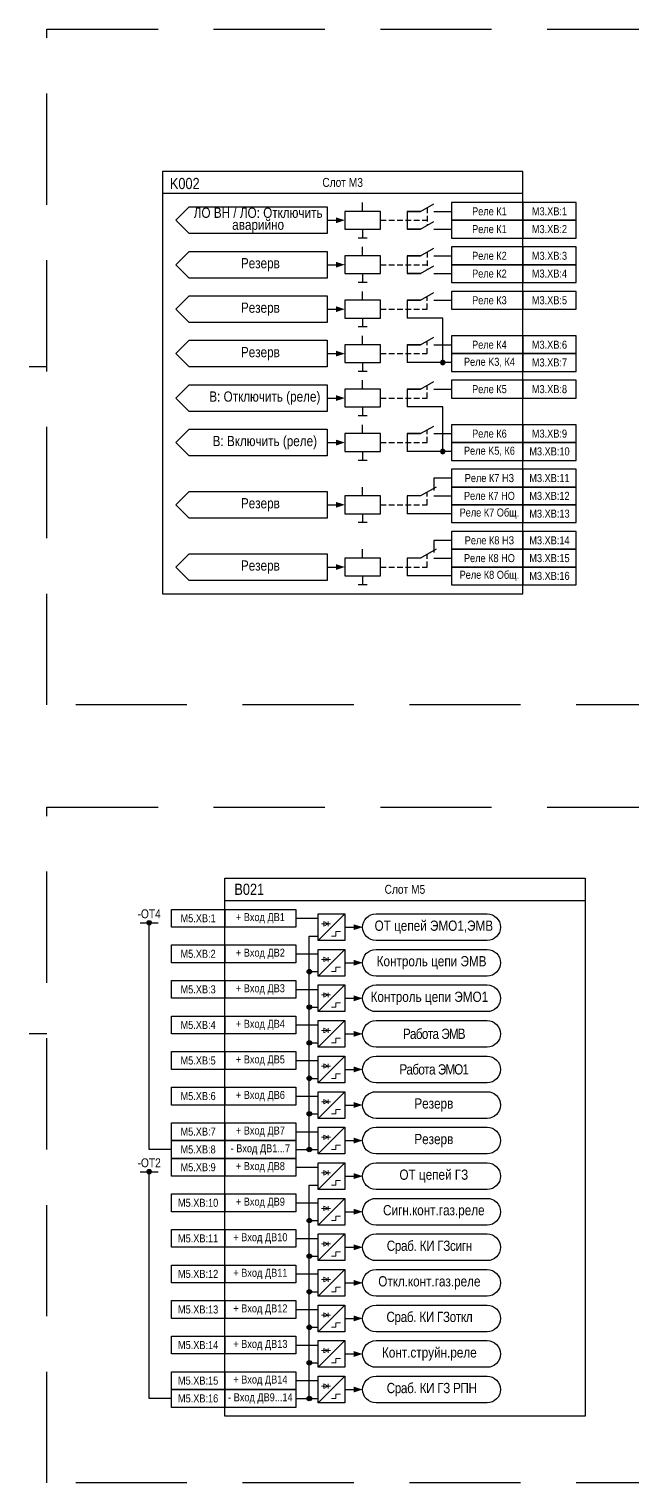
# Model space of a CAD drawing. Header units: millimetres. Extents: x 1657 to 8204, y -558 to 594.
# Drawn here: x 6756 to 6891.8, y -104 to 223 of the extents above; entities that cross this region are included whole.
import ezdxf
from ezdxf.enums import TextEntityAlignment as Align

# ---------------------------------------------------------------- set-up
doc = ezdxf.new("R2010")
doc.units = ezdxf.units.MM
doc.linetypes.add('штриховая2', pattern=[0.375, 0.25, -0.125])
doc.layers.add('_ОРЗ_0.3', color=7, linetype='Continuous', lineweight=30)
doc.layers.add('TEXT', color=7, linetype='Continuous', lineweight=25)
doc.layers.add('Основная', color=7, linetype='Continuous')
doc.styles.add('1.8_Gost_RD', font='ARIALN.TTF', dxfattribs={"height": 1.8})
doc.styles.add('2.5_Gost_RD', font='ARIALN.TTF', dxfattribs={"height": 2.5})
doc.styles.add('2.5_ISOCPEUR', font='isocpeur.ttf', dxfattribs={"width": 0.9, "height": 2.5})

# ---------------------------------------------------------------- blocks, each defined once
blk = doc.blocks.new('*U100')
at = {"layer": 'Основная', "color": 0}
blk.add_line((0, 0), (6, 3.43), dxfattribs=at)
blk = doc.blocks.new('*U191')
at = {"layer": 'Основная', "color": 0}
for p, q in [((-3, 0), (-9, 0)), ((9, 0), (3, 0))]:
    blk.add_line(p, q, dxfattribs=at)
at = {"layer": 'Основная', "ltscale": 0.25, "xscale": -1}
blk.add_blockref('*U100', (3, 0), dxfattribs=at)
at = {"layer": 'Основная', "style": '2.5_ISOCPEUR'}
for tag, p in [('В1', (-14, 6)), ('ОУ', (-2, 10)), ('В2', (-6, 4))]:
    blk.add_attdef(tag, text='', height=2.5, dxfattribs=at).set_placement(p, align=Align.MIDDLE_CENTER)
blk = doc.blocks.new('*U190')
at = {"layer": 'Основная', "color": 0}
for p, q in [((-3, 0), (-9, 0)), ((9, 0), (3, 0))]:
    blk.add_line(p, q, dxfattribs=at)
at = {"layer": 'Основная', "ltscale": 0.25, "xscale": -1}
blk.add_blockref('*U100', (3, 0), dxfattribs=at)
at = {"layer": 'Основная', "style": '2.5_ISOCPEUR'}
for tag, p in [('В1', (-14, 6)), ('ОУ', (-2, 10)), ('В2', (-6, 4))]:
    blk.add_attdef(tag, text='', height=2.5, dxfattribs=at).set_placement(p, align=Align.MIDDLE_CENTER)
blk = doc.blocks.new('Точка')
at = {"ltscale": 100}
h = blk.add_hatch(color=256, dxfattribs=at)
h.dxf.hatch_style = 1
edge = h.paths.add_edge_path()
edge.add_arc((0, 0), 0.5, 0, 360)
blk.add_circle((0, 0), 0.5, dxfattribs=at)
blk = doc.blocks.new('*U189')
at = {"layer": 'Основная', "color": 0}
for p, q in [((-3, 0), (-9, 0)), ((9, 0), (3, 0))]:
    blk.add_line(p, q, dxfattribs=at)
at = {"layer": 'Основная', "ltscale": 0.25, "xscale": -1}
blk.add_blockref('*U100', (3, 0), dxfattribs=at)
at = {"layer": 'Основная', "style": '2.5_ISOCPEUR'}
for tag, p in [('В1', (-14, 6)), ('ОУ', (-2, 10)), ('В2', (-6, 4))]:
    blk.add_attdef(tag, text='', height=2.5, dxfattribs=at).set_placement(p, align=Align.MIDDLE_CENTER)
blk = doc.blocks.new('*U188')
at = {"layer": 'Основная', "color": 0}
for p, q in [((-3, 0), (-9, 0)), ((9, 0), (3, 0))]:
    blk.add_line(p, q, dxfattribs=at)
at = {"layer": 'Основная', "ltscale": 0.25, "xscale": -1}
blk.add_blockref('*U100', (3, 0), dxfattribs=at)
at = {"layer": 'Основная', "style": '2.5_ISOCPEUR'}
for tag, p in [('В1', (-14, 6)), ('ОУ', (-2, 10)), ('В2', (-6, 4))]:
    blk.add_attdef(tag, text='', height=2.5, dxfattribs=at).set_placement(p, align=Align.MIDDLE_CENTER)
blk = doc.blocks.new('*U186')
at = {"layer": 'Основная', "color": 0}
for p, q in [((-3, 0), (-9, 0)), ((9, 0), (3, 0))]:
    blk.add_line(p, q, dxfattribs=at)
at = {"layer": 'Основная', "ltscale": 0.25, "xscale": -1}
blk.add_blockref('*U100', (3, 0), dxfattribs=at)
at = {"layer": 'Основная', "style": '2.5_ISOCPEUR'}
for tag, p in [('В1', (-14, 6)), ('ОУ', (-2, 10)), ('В2', (-6, 4))]:
    blk.add_attdef(tag, text='', height=2.5, dxfattribs=at).set_placement(p, align=Align.MIDDLE_CENTER)
blk = doc.blocks.new('*U187')
at = {"layer": 'Основная', "color": 0}
for p, q in [((-3, 0), (-9, 0)), ((9, 0), (3, 0))]:
    blk.add_line(p, q, dxfattribs=at)
at = {"layer": 'Основная', "ltscale": 0.25, "xscale": -1}
blk.add_blockref('*U100', (3, 0), dxfattribs=at)
at = {"layer": 'Основная', "style": '2.5_ISOCPEUR'}
for tag, p in [('В1', (-14, 6)), ('ОУ', (-2, 10)), ('В2', (-6, 4))]:
    blk.add_attdef(tag, text='', height=2.5, dxfattribs=at).set_placement(p, align=Align.MIDDLE_CENTER)
blk = doc.blocks.new('*U185')
at = {"layer": 'Основная', "color": 0}
for p, q in [((-3, 0), (-9, 0)), ((9, 0), (3, 0))]:
    blk.add_line(p, q, dxfattribs=at)
at = {"layer": 'Основная', "ltscale": 0.25, "xscale": -1}
blk.add_blockref('*U100', (3, 0), dxfattribs=at)
at = {"layer": 'Основная', "style": '2.5_ISOCPEUR'}
for tag, p in [('В1', (-14, 6)), ('ОУ', (-2, 10)), ('В2', (-6, 4))]:
    blk.add_attdef(tag, text='', height=2.5, dxfattribs=at).set_placement(p, align=Align.MIDDLE_CENTER)
blk = doc.blocks.new('*U183')
at = {"layer": 'Основная', "color": 0}
for p, q in [((-3, 0), (-9, 0)), ((9, 0), (3, 0))]:
    blk.add_line(p, q, dxfattribs=at)
at = {"layer": 'Основная', "ltscale": 0.25, "xscale": -1}
blk.add_blockref('*U100', (3, 0), dxfattribs=at)
at = {"layer": 'Основная', "style": '2.5_ISOCPEUR'}
for tag, p in [('В1', (-14, 6)), ('ОУ', (-2, 10)), ('В2', (-6, 4))]:
    blk.add_attdef(tag, text='', height=2.5, dxfattribs=at).set_placement(p, align=Align.MIDDLE_CENTER)
blk = doc.blocks.new('*U184')
at = {"ltscale": 0.25}
blk.add_line((0, 0), (3, 0), dxfattribs=at)
blk.add_lwpolyline([(2, 0, 1.3, 0, 0), (4, 0, 0, 0, 0)], format="xyseb", dxfattribs=at)
blk = doc.blocks.new('*U176')
at = {"ltscale": 0.25}
blk.add_line((0, 0), (3, 0), dxfattribs=at)
blk.add_lwpolyline([(2, 0, 1.3, 0, 0), (4, 0, 0, 0, 0)], format="xyseb", dxfattribs=at)
blk = doc.blocks.new('*U177')
at = {"ltscale": 0.25}
blk.add_line((0, 0), (3, 0), dxfattribs=at)
blk.add_lwpolyline([(2, 0, 1.3, 0, 0), (4, 0, 0, 0, 0)], format="xyseb", dxfattribs=at)
blk = doc.blocks.new('*U178')
at = {"ltscale": 0.25}
blk.add_line((0, 0), (3, 0), dxfattribs=at)
blk.add_lwpolyline([(2, 0, 1.3, 0, 0), (4, 0, 0, 0, 0)], format="xyseb", dxfattribs=at)
blk = doc.blocks.new('*U179')
at = {"ltscale": 0.25}
blk.add_line((0, 0), (3, 0), dxfattribs=at)
blk.add_lwpolyline([(2, 0, 1.3, 0, 0), (4, 0, 0, 0, 0)], format="xyseb", dxfattribs=at)
blk = doc.blocks.new('*U180')
at = {"ltscale": 0.25}
blk.add_line((0, 0), (3, 0), dxfattribs=at)
blk.add_lwpolyline([(2, 0, 1.3, 0, 0), (4, 0, 0, 0, 0)], format="xyseb", dxfattribs=at)
blk = doc.blocks.new('*U181')
at = {"ltscale": 0.25}
blk.add_line((0, 0), (3, 0), dxfattribs=at)
blk.add_lwpolyline([(2, 0, 1.3, 0, 0), (4, 0, 0, 0, 0)], format="xyseb", dxfattribs=at)
blk = doc.blocks.new('*U182')
at = {"ltscale": 0.25}
blk.add_line((0, 0), (3, 0), dxfattribs=at)
blk.add_lwpolyline([(2, 0, 1.3, 0, 0), (4, 0, 0, 0, 0)], format="xyseb", dxfattribs=at)
blk = doc.blocks.new('*U114')
at = {"ltscale": 0.25}
blk.add_line((0, 0), (3, 0), dxfattribs=at)
blk.add_lwpolyline([(2, 0, 1.3, 0, 0), (4, 0, 0, 0, 0)], format="xyseb", dxfattribs=at)
blk = doc.blocks.new('*U115')
at = {"ltscale": 0.25}
blk.add_line((0, 0), (3, 0), dxfattribs=at)
blk.add_lwpolyline([(2, 0, 1.3, 0, 0), (4, 0, 0, 0, 0)], format="xyseb", dxfattribs=at)
blk = doc.blocks.new('*U116')
at = {"ltscale": 0.25}
blk.add_line((0, 0), (3, 0), dxfattribs=at)
blk.add_lwpolyline([(2, 0, 1.3, 0, 0), (4, 0, 0, 0, 0)], format="xyseb", dxfattribs=at)
blk = doc.blocks.new('*U117')
at = {"ltscale": 0.25}
blk.add_line((0, 0), (3, 0), dxfattribs=at)
blk.add_lwpolyline([(2, 0, 1.3, 0, 0), (4, 0, 0, 0, 0)], format="xyseb", dxfattribs=at)
blk = doc.blocks.new('*U118')
at = {"ltscale": 0.25}
blk.add_line((0, 0), (3, 0), dxfattribs=at)
blk.add_lwpolyline([(2, 0, 1.3, 0, 0), (4, 0, 0, 0, 0)], format="xyseb", dxfattribs=at)
blk = doc.blocks.new('*U119')
at = {"ltscale": 0.25}
blk.add_line((0, 0), (3, 0), dxfattribs=at)
blk.add_lwpolyline([(2, 0, 1.3, 0, 0), (4, 0, 0, 0, 0)], format="xyseb", dxfattribs=at)
blk = doc.blocks.new('*U120')
at = {"ltscale": 0.25}
blk.add_line((0, 0), (3, 0), dxfattribs=at)
blk.add_lwpolyline([(2, 0, 1.3, 0, 0), (4, 0, 0, 0, 0)], format="xyseb", dxfattribs=at)
blk = doc.blocks.new('*U121')
at = {"ltscale": 0.25}
blk.add_line((0, 0), (3, 0), dxfattribs=at)
blk.add_lwpolyline([(2, 0, 1.3, 0, 0), (4, 0, 0, 0, 0)], format="xyseb", dxfattribs=at)
blk = doc.blocks.new('*U122')
at = {"ltscale": 0.25}
blk.add_line((0, 0), (3, 0), dxfattribs=at)
blk.add_lwpolyline([(2, 0, 1.3, 0, 0), (4, 0, 0, 0, 0)], format="xyseb", dxfattribs=at)
blk = doc.blocks.new('*U123')
at = {"ltscale": 0.25}
blk.add_line((0, 0), (3, 0), dxfattribs=at)
blk.add_lwpolyline([(2, 0, 1.3, 0, 0), (4, 0, 0, 0, 0)], format="xyseb", dxfattribs=at)
blk = doc.blocks.new('*U124')
at = {"ltscale": 0.25}
blk.add_line((0, 0), (3, 0), dxfattribs=at)
blk.add_lwpolyline([(2, 0, 1.3, 0, 0), (4, 0, 0, 0, 0)], format="xyseb", dxfattribs=at)
blk = doc.blocks.new('*U125')
at = {"ltscale": 0.25}
blk.add_line((0, 0), (3, 0), dxfattribs=at)
blk.add_lwpolyline([(2, 0, 1.3, 0, 0), (4, 0, 0, 0, 0)], format="xyseb", dxfattribs=at)
blk = doc.blocks.new('*U112')
at = {"ltscale": 0.25}
blk.add_line((0, 0), (3, 0), dxfattribs=at)
blk.add_lwpolyline([(2, 0, 1.3, 0, 0), (4, 0, 0, 0, 0)], format="xyseb", dxfattribs=at)
blk = doc.blocks.new('*U113')
at = {"ltscale": 0.25}
blk.add_line((0, 0), (3, 0), dxfattribs=at)
blk.add_lwpolyline([(2, 0, 1.3, 0, 0), (4, 0, 0, 0, 0)], format="xyseb", dxfattribs=at)

msp = doc.modelspace()

# ---------------------------------------------------------------- linework, layer by layer
at = {"ltscale": 100}
for p, q in [((6831, 182), (6831, 184)), ((6844, 182), (6841, 182)), ((6850, 182), (6851, 182)), ((6831, 178), (6831, 176)), ((6844, 178), (6841, 178)), ((6850, 178), (6851, 178)), ((6832, 176), (6830, 176)), ((6831, 172), (6831, 174)), ((6844, 172), (6841, 172)), ((6850, 172), (6851, 172)), ((6831, 168), (6831, 166)), ((6844, 168), (6841, 168)), ((6850, 168), (6851, 168)), ((6832, 166), (6830, 166)), ((6831, 162), (6831, 164)), ((6844, 162), (6841, 162)), ((6850, 162), (6851, 162)), ((6831, 158), (6831, 156)), ((6849, 158), (6841, 158)), ((6832, 156), (6830, 156)), ((6831, 152), (6831, 154)), ((6844, 152), (6841, 152)), ((6850, 152), (6851, 152)), ((6831, 148), (6831, 146)), ((6851, 148), (6841, 148)), ((6832, 146), (6830, 146)), ((6831, 142), (6831, 144)), ((6844, 142), (6841, 142)), ((6850, 142), (6851, 142)), ((6831, 138), (6831, 136)), ((6849, 138), (6841, 138)), ((6832, 136), (6830, 136)), ((6831, 132), (6831, 134)), ((6844, 132), (6841, 132)), ((6850, 132), (6851, 132)), ((6831, 128), (6831, 126)), ((6851, 128), (6841, 128)), ((6832, 126), (6830, 126)), ((6831, 118), (6831, 120)), ((6844, 118), (6841, 118)), ((6847, 118), (6851, 118)), ((6832, 112), (6830, 112)), ((6831, 114), (6831, 112)), ((6851, 114), (6841, 114)), ((6831, 104), (6831, 106)), ((6844, 104), (6841, 104)), ((6847, 104), (6851, 104)), ((6831, 100), (6831, 98)), ((6851, 100), (6841, 100)), ((6832, 98), (6830, 98)), ((6781, 22), (6785, 22)), ((6783, -29), (6783, 22)), ((6788, -29), (6783, -29)), ((6781, -34), (6785, -34)), ((6783, -85), (6783, -34)), ((6788, -85), (6783, -85))]:
    msp.add_line(p, q, dxfattribs=at)
at = {"color": 2, "ltscale": 100}
msp.add_line((6760, 147), (6756, 147), dxfattribs=at)
at = {"lineweight": 13, "ltscale": 0.25}
for p, q in [((6823.25, 22.25), (6823.25, 21.25)), ((6823.25, 14.25), (6823.25, 13.25)), ((6823.25, 6.25), (6823.25, 5.25)), ((6823.25, -1.75), (6823.25, -2.75)), ((6823.25, -9.75), (6823.25, -10.75)), ((6823.25, -17.75), (6823.25, -18.75)), ((6823.25, -25.75), (6823.25, -26.75)), ((6823.25, -33.75), (6823.25, -34.75)), ((6823.25, -41.75), (6823.25, -42.75)), ((6823.25, -49.75), (6823.25, -50.75)), ((6823.25, -57.75), (6823.25, -58.75)), ((6823.25, -65.75), (6823.25, -66.75)), ((6823.25, -73.75), (6823.25, -74.75)), ((6823.25, -81.75), (6823.25, -82.75))]:
    msp.add_line(p, q, dxfattribs=at)
at = {"color": 6, "ltscale": 100}
msp.add_line((6760, -3), (6756, -3), dxfattribs=at)
at = {"color": 6, "linetype": 'штриховая2', "ltscale": 100}
for points in [[(6760, 223), (7129, 223), (7129, 71), (6760, 71)], [(6760, 48), (7129, 48), (7129, -104), (6760, -104)]]:
    msp.add_lwpolyline(points, close=True, dxfattribs=at)
at = {"ltscale": 100}
for points in [[(6867, 186), (6786, 186)], [(6841, 182), (6841, 178)], [(6841, 172), (6841, 168)], [(6841, 162), (6841, 158)], [(6849, 148), (6849, 158)], [(6841, 152), (6841, 148)], [(6841, 142), (6841, 138)], [(6849, 128), (6849, 138)], [(6841, 132), (6841, 128)], [(6851, 122), (6847, 122), (6847, 119.25)], [(6841, 118), (6841, 114)], [(6847.5, 120), (6844, 118)], [(6851, 108), (6847, 108), (6847, 105.25)], [(6847.5, 106), (6844, 104)], [(6841, 104), (6841, 100)], [(6800, 27), (6881, 27)], [(6819, -29), (6819, 19)], [(6819, -85), (6819, -37)]]:
    msp.add_lwpolyline(points, dxfattribs=at)
for points in [[(6867, 184), (6851, 184), (6851, 180), (6867, 180)], [(6879, 184), (6867, 184), (6867, 180), (6879, 180)], [(6835, 182), (6827, 182), (6827, 178), (6835, 178)], [(6867, 180), (6851, 180), (6851, 176), (6867, 176)], [(6879, 180), (6867, 180), (6867, 176), (6879, 176)], [(6867, 174), (6851, 174), (6851, 170), (6867, 170)], [(6879, 174), (6867, 174), (6867, 170), (6879, 170)], [(6835, 172), (6827, 172), (6827, 168), (6835, 168)], [(6867, 170), (6851, 170), (6851, 166), (6867, 166)], [(6879, 170), (6867, 170), (6867, 166), (6879, 166)], [(6867, 164), (6851, 164), (6851, 160), (6867, 160)], [(6879, 164), (6867, 164), (6867, 160), (6879, 160)], [(6835, 162), (6827, 162), (6827, 158), (6835, 158)], [(6867, 154), (6851, 154), (6851, 150), (6867, 150)], [(6879, 154), (6867, 154), (6867, 150), (6879, 150)], [(6835, 152), (6827, 152), (6827, 148), (6835, 148)], [(6867, 150), (6851, 150), (6851, 146), (6867, 146)], [(6879, 150), (6867, 150), (6867, 146), (6879, 146)], [(6867, 144), (6851, 144), (6851, 140), (6867, 140)], [(6879, 144), (6867, 144), (6867, 140), (6879, 140)], [(6835, 142), (6827, 142), (6827, 138), (6835, 138)], [(6835, 132), (6827, 132), (6827, 128), (6835, 128)], [(6867, 134), (6851, 134), (6851, 130), (6867, 130)], [(6879, 134), (6867, 134), (6867, 130), (6879, 130)], [(6867, 130), (6851, 130), (6851, 126), (6867, 126)], [(6879, 130), (6867, 130), (6867, 126), (6879, 126)], [(6867, 124), (6851, 124), (6851, 120), (6867, 120)], [(6879, 124), (6867, 124), (6867, 120), (6879, 120)], [(6792, 119), (6823, 119), (6823, 113), (6792, 113), (6789, 116)], [(6835, 118), (6827, 118), (6827, 114), (6835, 114)], [(6867, 120), (6851, 120), (6851, 116), (6867, 116)], [(6879, 120), (6867, 120), (6867, 116), (6879, 116)], [(6867, 116), (6851, 116), (6851, 112), (6867, 112)], [(6879, 116), (6867, 116), (6867, 112), (6879, 112)], [(6867, 110), (6851, 110), (6851, 106), (6867, 106)], [(6879, 110), (6867, 110), (6867, 106), (6879, 106)], [(6867, 106), (6851, 106), (6851, 102), (6867, 102)], [(6879, 106), (6867, 106), (6867, 102), (6879, 102)], [(6835, 104), (6827, 104), (6827, 100), (6835, 100)], [(6867, 102), (6851, 102), (6851, 98), (6867, 98)], [(6879, 102), (6867, 102), (6867, 98), (6879, 98)], [(6788, 25), (6800, 25), (6800, 21), (6788, 21)], [(6800, 25), (6816, 25), (6816, 21), (6800, 21)], [(6788, 17), (6800, 17), (6800, 13), (6788, 13)], [(6800, 17), (6816, 17), (6816, 13), (6800, 13)], [(6788, 9), (6800, 9), (6800, 5), (6788, 5)], [(6800, 9), (6816, 9), (6816, 5), (6800, 5)], [(6788, 1), (6800, 1), (6800, -3), (6788, -3)], [(6800, 1), (6816, 1), (6816, -3), (6800, -3)], [(6788, -7), (6800, -7), (6800, -11), (6788, -11)], [(6800, -7), (6816, -7), (6816, -11), (6800, -11)], [(6788, -15), (6800, -15), (6800, -19), (6788, -19)], [(6800, -15), (6816, -15), (6816, -19), (6800, -19)], [(6788, -23), (6800, -23), (6800, -27), (6788, -27)], [(6800, -23), (6816, -23), (6816, -27), (6800, -27)], [(6788, -27), (6800, -27), (6800, -31), (6788, -31)], [(6800, -27), (6816, -27), (6816, -31), (6800, -31)], [(6788, -31), (6800, -31), (6800, -35), (6788, -35)], [(6800, -31), (6816, -31), (6816, -35), (6800, -35)], [(6788, -39), (6800, -39), (6800, -43), (6788, -43)], [(6800, -39), (6816, -39), (6816, -43), (6800, -43)], [(6788, -47), (6800, -47), (6800, -51), (6788, -51)], [(6800, -47), (6816, -47), (6816, -51), (6800, -51)], [(6788, -55), (6800, -55), (6800, -59), (6788, -59)], [(6800, -55), (6816, -55), (6816, -59), (6800, -59)], [(6788, -63), (6800, -63), (6800, -67), (6788, -67)], [(6800, -63), (6816, -63), (6816, -67), (6800, -67)], [(6788, -71), (6800, -71), (6800, -75), (6788, -75)], [(6800, -71), (6816, -71), (6816, -75), (6800, -75)], [(6788, -79), (6800, -79), (6800, -83), (6788, -83)], [(6800, -79), (6816, -79), (6816, -83), (6800, -83)], [(6788, -83), (6800, -83), (6800, -87), (6788, -87)], [(6800, -83), (6816, -83), (6816, -87), (6800, -87)]]:
    msp.add_lwpolyline(points, close=True, dxfattribs=at)
at = {"linetype": 'штриховая2', "ltscale": 5}
for points in [[(6835, 180), (6845.5, 180)], [(6845.5, 182.86), (6845.5, 178.86)], [(6845.5, 172.86), (6845.5, 168.86)], [(6835, 170), (6845.5, 170)], [(6835, 160), (6845.5, 160), (6845.5, 162.86)], [(6835, 150), (6845.5, 150), (6845.5, 152.86)], [(6835, 140), (6845.5, 140), (6845.5, 142.86)], [(6835, 130), (6845.5, 130), (6845.5, 132.86)], [(6835, 116), (6845.5, 116), (6845.5, 118.86)], [(6835, 102), (6845.5, 102), (6845.5, 104.86)]]:
    msp.add_lwpolyline(points, dxfattribs=at)
for points in [[(6821, 24), (6827, 24), (6827, 18), (6821, 18)], [(6821, 16), (6827, 16), (6827, 10), (6821, 10)], [(6821, 8), (6827, 8), (6827, 2), (6821, 2)], [(6821, 0), (6827, 0), (6827, -6), (6821, -6)], [(6821, -8), (6827, -8), (6827, -14), (6821, -14)], [(6821, -16), (6827, -16), (6827, -22), (6821, -22)], [(6821, -24), (6827, -24), (6827, -30), (6821, -30)], [(6821, -32), (6827, -32), (6827, -38), (6821, -38)], [(6821, -40), (6827, -40), (6827, -46), (6821, -46)], [(6821, -48), (6827, -48), (6827, -54), (6821, -54)], [(6821, -56), (6827, -56), (6827, -62), (6821, -62)], [(6821, -64), (6827, -64), (6827, -70), (6821, -70)], [(6821, -72), (6827, -72), (6827, -78), (6821, -78)], [(6821, -80), (6827, -80), (6827, -86), (6821, -86)]]:
    msp.add_lwpolyline(points, close=True)
at = {"lineweight": 13, "flags": 128}
for points in [[(6822.5, 22.5, 0, 0, 0), (6822.5, 23, 0.25, 0, 0), (6822.5, 23.5, 0, 0, 0)], [(6823, 22.5, 0, 0, 0), (6823, 23, 0.25, 0, 0), (6823, 23.5, 0, 0, 0)], [(6822.5, 14.5, 0, 0, 0), (6822.5, 15, 0.25, 0, 0), (6822.5, 15.5, 0, 0, 0)], [(6823, 14.5, 0, 0, 0), (6823, 15, 0.25, 0, 0), (6823, 15.5, 0, 0, 0)], [(6822.5, 6.5, 0, 0, 0), (6822.5, 7, 0.25, 0, 0), (6822.5, 7.5, 0, 0, 0)], [(6823, 6.5, 0, 0, 0), (6823, 7, 0.25, 0, 0), (6823, 7.5, 0, 0, 0)], [(6822.5, -1.5, 0, 0, 0), (6822.5, -1, 0.25, 0, 0), (6822.5, -0.5, 0, 0, 0)], [(6823, -1.5, 0, 0, 0), (6823, -1, 0.25, 0, 0), (6823, -0.5, 0, 0, 0)], [(6822.5, -9.5, 0, 0, 0), (6822.5, -9, 0.25, 0, 0), (6822.5, -8.5, 0, 0, 0)], [(6823, -9.5, 0, 0, 0), (6823, -9, 0.25, 0, 0), (6823, -8.5, 0, 0, 0)], [(6822.5, -17.5, 0, 0, 0), (6822.5, -17, 0.25, 0, 0), (6822.5, -16.5, 0, 0, 0)], [(6823, -17.5, 0, 0, 0), (6823, -17, 0.25, 0, 0), (6823, -16.5, 0, 0, 0)], [(6822.5, -25.5, 0, 0, 0), (6822.5, -25, 0.25, 0, 0), (6822.5, -24.5, 0, 0, 0)], [(6823, -25.5, 0, 0, 0), (6823, -25, 0.25, 0, 0), (6823, -24.5, 0, 0, 0)], [(6822.5, -33.5, 0, 0, 0), (6822.5, -33, 0.25, 0, 0), (6822.5, -32.5, 0, 0, 0)], [(6823, -33.5, 0, 0, 0), (6823, -33, 0.25, 0, 0), (6823, -32.5, 0, 0, 0)], [(6822.5, -41.5, 0, 0, 0), (6822.5, -41, 0.25, 0, 0), (6822.5, -40.5, 0, 0, 0)], [(6823, -41.5, 0, 0, 0), (6823, -41, 0.25, 0, 0), (6823, -40.5, 0, 0, 0)], [(6822.5, -49.5, 0, 0, 0), (6822.5, -49, 0.25, 0, 0), (6822.5, -48.5, 0, 0, 0)], [(6823, -49.5, 0, 0, 0), (6823, -49, 0.25, 0, 0), (6823, -48.5, 0, 0, 0)], [(6822.5, -57.5, 0, 0, 0), (6822.5, -57, 0.25, 0, 0), (6822.5, -56.5, 0, 0, 0)], [(6823, -57.5, 0, 0, 0), (6823, -57, 0.25, 0, 0), (6823, -56.5, 0, 0, 0)], [(6822.5, -65.5, 0, 0, 0), (6822.5, -65, 0.25, 0, 0), (6822.5, -64.5, 0, 0, 0)], [(6823, -65.5, 0, 0, 0), (6823, -65, 0.25, 0, 0), (6823, -64.5, 0, 0, 0)], [(6822.5, -73.5, 0, 0, 0), (6822.5, -73, 0.25, 0, 0), (6822.5, -72.5, 0, 0, 0)], [(6823, -73.5, 0, 0, 0), (6823, -73, 0.25, 0, 0), (6823, -72.5, 0, 0, 0)], [(6822.5, -81.5, 0, 0, 0), (6822.5, -81, 0.25, 0, 0), (6822.5, -80.5, 0, 0, 0)], [(6823, -81.5, 0, 0, 0), (6823, -81, 0.25, 0, 0), (6823, -80.5, 0, 0, 0)]]:
    msp.add_lwpolyline(points, format="xyseb", dxfattribs=at)
at = {"ltscale": 100}
for points in [[(6834, 18, -1), (6834, 24), (6859, 24, -1), (6859, 18)], [(6834, 10, -1), (6834, 16), (6859, 16, -1), (6859, 10)], [(6834, 2, -1), (6834, 8), (6859, 8, -1), (6859, 2)], [(6834, -6, -1), (6834, 0), (6859, 0, -1), (6859, -6)], [(6834, -14, -1), (6834, -8), (6859, -8, -1), (6859, -14)], [(6834, -22, -1), (6834, -16), (6859, -16, -1), (6859, -22)], [(6834, -30, -1), (6834, -24), (6859, -24, -1), (6859, -30)], [(6834, -38, -1), (6834, -32), (6859, -32, -1), (6859, -38)], [(6834, -46, -1), (6834, -40), (6859, -40, -1), (6859, -46)], [(6834, -54, -1), (6834, -48), (6859, -48, -1), (6859, -54)], [(6834, -62, -1), (6834, -56), (6859, -56, -1), (6859, -62)], [(6834, -70, -1), (6834, -64), (6859, -64, -1), (6859, -70)], [(6834, -78, -1), (6834, -72), (6859, -72, -1), (6859, -78)], [(6834, -86, -1), (6834, -80), (6859, -80, -1), (6859, -86)]]:
    msp.add_lwpolyline(points, format="xyb", close=True, dxfattribs=at)
at = {"lineweight": 13, "ltscale": 0.25}
for points in [[(6823.25, 21.75), (6822.25, 22.25), (6822.25, 21.25), (6823.25, 21.75)], [(6823.25, 13.75), (6822.25, 14.25), (6822.25, 13.25), (6823.25, 13.75)], [(6823.25, 5.75), (6822.25, 6.25), (6822.25, 5.25), (6823.25, 5.75)], [(6823.25, -2.25), (6822.25, -1.75), (6822.25, -2.75), (6823.25, -2.25)], [(6823.25, -10.25), (6822.25, -9.75), (6822.25, -10.75), (6823.25, -10.25)], [(6823.25, -18.25), (6822.25, -17.75), (6822.25, -18.75), (6823.25, -18.25)], [(6823.25, -26.25), (6822.25, -25.75), (6822.25, -26.75), (6823.25, -26.25)], [(6823.25, -34.25), (6822.25, -33.75), (6822.25, -34.75), (6823.25, -34.25)], [(6823.25, -42.25), (6822.25, -41.75), (6822.25, -42.75), (6823.25, -42.25)], [(6823.25, -50.25), (6822.25, -49.75), (6822.25, -50.75), (6823.25, -50.25)], [(6823.25, -58.25), (6822.25, -57.75), (6822.25, -58.75), (6823.25, -58.25)], [(6823.25, -66.25), (6822.25, -65.75), (6822.25, -66.75), (6823.25, -66.25)], [(6823.25, -74.25), (6822.25, -73.75), (6822.25, -74.75), (6823.25, -74.25)], [(6823.25, -82.25), (6822.25, -81.75), (6822.25, -82.75), (6823.25, -82.25)]]:
    msp.add_lwpolyline(points, dxfattribs=at)
at = {"layer": '_ОРЗ_0.3', "ltscale": 100}
for points in [[(6867, 191), (6786, 191), (6786, 96), (6867, 96)], [(6800, 32), (6881, 32), (6881, -89), (6800, -89)]]:
    msp.add_lwpolyline(points, close=True, dxfattribs=at)
at = {"layer": 'Основная', "color": 0}
for p, q in [((6816, 23), (6821, 23)), ((6819, 19), (6821, 19)), ((6816, 15), (6821, 15)), ((6819, 11), (6821, 11)), ((6816, 7), (6821, 7)), ((6819, 3), (6821, 3)), ((6816, -1), (6821, -1)), ((6819, -5), (6821, -5)), ((6816, -9), (6821, -9)), ((6819, -13), (6821, -13)), ((6816, -17), (6821, -17)), ((6819, -21), (6821, -21)), ((6816, -25), (6821, -25)), ((6816, -29), (6821, -29)), ((6816, -33), (6821, -33)), ((6816, -33), (6821, -33)), ((6819, -37), (6821, -37)), ((6819, -37), (6821, -37)), ((6816, -41), (6821, -41)), ((6819, -45), (6821, -45)), ((6816, -49), (6821, -49)), ((6819, -53), (6821, -53)), ((6816, -57), (6821, -57)), ((6819, -61), (6821, -61)), ((6816, -65), (6821, -65)), ((6819, -69), (6821, -69)), ((6816, -73), (6821, -73)), ((6819, -77), (6821, -77)), ((6816, -81), (6821, -81)), ((6816, -85), (6821, -85))]:
    msp.add_line(p, q, dxfattribs=at)
at = {"layer": 'Основная', "ltscale": 0.25}
for p, q in [((6827, 24), (6821, 18)), ((6827, 16), (6821, 10)), ((6827, 8), (6821, 2)), ((6827, 0), (6821, -6)), ((6827, -8), (6821, -14)), ((6827, -16), (6821, -22)), ((6827, -24), (6821, -30)), ((6827, -32), (6821, -38)), ((6827, -40), (6821, -46)), ((6827, -48), (6821, -54)), ((6827, -56), (6821, -62)), ((6827, -64), (6821, -70)), ((6827, -72), (6821, -78)), ((6827, -80), (6821, -86))]:
    msp.add_line(p, q, dxfattribs=at)
at = {"layer": 'Основная', "color": 0, "lineweight": 13}
for p, q in [((6821.75, 21.75), (6823.75, 21.75)), ((6821.75, 13.75), (6823.75, 13.75)), ((6821.75, 5.75), (6823.75, 5.75)), ((6821.75, -2.25), (6823.75, -2.25)), ((6821.75, -10.25), (6823.75, -10.25)), ((6821.75, -18.25), (6823.75, -18.25)), ((6821.75, -26.25), (6823.75, -26.25)), ((6821.75, -34.25), (6823.75, -34.25)), ((6821.75, -42.25), (6823.75, -42.25)), ((6821.75, -50.25), (6823.75, -50.25)), ((6821.75, -58.25), (6823.75, -58.25)), ((6821.75, -66.25), (6823.75, -66.25)), ((6821.75, -74.25), (6823.75, -74.25)), ((6821.75, -82.25), (6823.75, -82.25))]:
    msp.add_line(p, q, dxfattribs=at)
for p, q in [((6825, 20), (6826, 20)), ((6825, 19), (6825, 20)), ((6824, 19), (6825, 19)), ((6824, 11), (6825, 11)), ((6825, 12), (6826, 12)), ((6825, 11), (6825, 12)), ((6825, 4), (6826, 4)), ((6825, 3), (6825, 4)), ((6824, 3), (6825, 3)), ((6824, -5), (6825, -5)), ((6825, -4), (6826, -4)), ((6825, -5), (6825, -4)), ((6824, -13), (6825, -13)), ((6825, -12), (6826, -12)), ((6825, -13), (6825, -12)), ((6824, -21), (6825, -21)), ((6825, -20), (6826, -20)), ((6825, -21), (6825, -20)), ((6824, -29), (6825, -29)), ((6825, -28), (6826, -28)), ((6825, -29), (6825, -28)), ((6824, -37), (6825, -37)), ((6825, -36), (6826, -36)), ((6825, -37), (6825, -36)), ((6824, -45), (6825, -45)), ((6825, -44), (6826, -44)), ((6825, -45), (6825, -44)), ((6825, -52), (6826, -52)), ((6825, -53), (6825, -52)), ((6824, -53), (6825, -53)), ((6824, -61), (6825, -61)), ((6825, -60), (6826, -60)), ((6825, -61), (6825, -60)), ((6825, -68), (6826, -68)), ((6825, -69), (6825, -68)), ((6824, -69), (6825, -69)), ((6824, -77), (6825, -77)), ((6825, -76), (6826, -76)), ((6825, -77), (6825, -76)), ((6824, -85), (6825, -85)), ((6825, -84), (6826, -84)), ((6825, -85), (6825, -84))]:
    msp.add_line(p, q, dxfattribs=at).dxf.unprotected_set("ltscale", 0)
at = {"layer": 'Основная', "ltscale": 100}
for points in [[(6823, 183), (6823, 177), (6792, 177), (6789, 180), (6792, 183)], [(6823, 173), (6823, 167), (6792, 167), (6789, 170), (6792, 173)], [(6823, 163), (6823, 157), (6792, 157), (6789, 160), (6792, 163)], [(6823, 153), (6823, 147), (6792, 147), (6789, 150), (6792, 153)], [(6823, 143), (6823, 137), (6792, 137), (6789, 140), (6792, 143)], [(6823, 133), (6823, 127), (6792, 127), (6789, 130), (6792, 133)], [(6823, 105), (6823, 99), (6792, 99), (6789, 102), (6792, 105)]]:
    msp.add_lwpolyline(points, close=True, dxfattribs=at)

# ---------------------------------------------------------------- block references
at = {"ltscale": 0.35}
for name, p in [('*U184', (6823, 180)), ('*U176', (6823, 170)), ('*U177', (6823, 160)), ('*U178', (6823, 150)), ('*U179', (6823, 140)), ('*U180', (6823, 130)), ('*U181', (6823, 116)), ('*U182', (6823, 102)), ('*U114', (6827, 21)), ('*U115', (6827, 13)), ('*U116', (6827, 5)), ('*U117', (6827, -3)), ('*U118', (6827, -11)), ('*U119', (6827, -19)), ('*U120', (6827, -27)), ('*U121', (6827, -35)), ('*U122', (6827, -43)), ('*U123', (6827, -51)), ('*U124', (6827, -59)), ('*U125', (6827, -67)), ('*U112', (6827, -75)), ('*U113', (6827, -83))]:
    msp.add_blockref(name, p, dxfattribs=at)
at = {"ltscale": 100, "xscale": -1}
for p in [(6849, 148), (6849, 128)]:
    msp.add_blockref('Точка', p, dxfattribs=at)
at = {"ltscale": 100}
for p in [(6783, 22), (6819, 11), (6819, 3), (6819, -5), (6819, -13), (6819, -21), (6819, -29), (6783, -34), (6819, -45), (6819, -53), (6819, -61), (6819, -69), (6819, -77), (6819, -85)]:
    msp.add_blockref('Точка', p, dxfattribs=at)
at = {"layer": 'Основная', "ltscale": 0.25, "xscale": -0.5, "yscale": 0.5, "zscale": 0.5}
for name, p in [('*U185', (6845.5, 182)), ('*U183', (6845.5, 178)), ('*U186', (6845.5, 172)), ('*U187', (6845.5, 168)), ('*U188', (6845.5, 162)), ('*U189', (6845.5, 152)), ('*U190', (6845.5, 142)), ('*U191', (6845.5, 132))]:
    msp.add_blockref(name, p, dxfattribs=at)

# ---------------------------------------------------------------- texts
at = {"ltscale": 100, "attachment_point": 5}
for s, insert, char_height, width, style in [('K002', (6791, 188.25), 2.5, 10, '2.5_Gost_RD'), ('Слот М3', (6826.5, 188.5), 2, 81, '1.8_Gost_RD'), ('\\pxi0.55556,qc;Реле К1', (6859, 182), 1.8, 16, '1.8_Gost_RD'), ('М3.XB:1', (6873, 182), 1.8, 12, '1.8_Gost_RD'), ('\\pxi0.55556,qc;Реле К1', (6859, 178), 1.8, 16, '1.8_Gost_RD'), ('М3.XB:2', (6873, 178), 1.8, 12, '1.8_Gost_RD'), ('\\pxsm0.7;Резерв', (6808, 170), 2.3, 28, '2.5_Gost_RD'), ('\\pxi0.55556,qc;Реле К2', (6859, 172), 1.8, 16, '1.8_Gost_RD'), ('М3.XB:3', (6873, 172), 1.8, 12, '1.8_Gost_RD'), ('\\pxi0.55556,qc;Реле К2', (6859, 168), 1.8, 16, '1.8_Gost_RD'), ('М3.XB:4', (6873, 168), 1.8, 12, '1.8_Gost_RD'), ('\\pxsm0.7;Резерв', (6808, 160), 2.3, 28, '2.5_Gost_RD'), ('\\pxi0.55556,qc;Реле К3', (6859, 162), 1.8, 16, '1.8_Gost_RD'), ('М3.XB:5', (6873, 162), 1.8, 12, '1.8_Gost_RD'), ('\\pxsm0.7;Резерв', (6808, 150), 2.3, 28, '2.5_Gost_RD'), ('\\pxi0.55556,qc;Реле К4', (6859, 152), 1.8, 16, '1.8_Gost_RD'), ('М3.XB:6', (6873, 152), 1.8, 12, '1.8_Gost_RD'), ('\\pxi0.55556,qc;Реле K3, К4', (6859, 148), 1.8, 16, '1.8_Gost_RD'), ('М3.XB:7', (6873, 148), 1.8, 12, '1.8_Gost_RD'), ('\\pxsm0.7;В: Отключить (реле)', (6809, 140), 2.3, 28, '2.5_Gost_RD'), ('\\pxi0.55556,qc;Реле К5', (6859, 142), 1.8, 16, '1.8_Gost_RD'), ('М3.XB:8', (6873, 142), 1.8, 12, '1.8_Gost_RD'), ('\\pxsm0.7;В: Включить (реле)', (6809, 130), 2.3, 28, '2.5_Gost_RD'), ('\\pxi0.55556,qc;Реле К6', (6859, 132), 1.8, 16, '1.8_Gost_RD'), ('М3.XB:9', (6873, 132), 1.8, 12, '1.8_Gost_RD'), ('\\pxi0.55556,qc;Реле K5, К6', (6859, 128), 1.8, 16, '1.8_Gost_RD'), ('М3.XB:10', (6873, 128), 1.8, 12, '1.8_Gost_RD'), ('\\pxi0.55556,qc;Реле К7 НЗ', (6859, 122), 1.8, 16, '1.8_Gost_RD'), ('М3.XB:11', (6873, 122), 1.8, 12, '1.8_Gost_RD'), ('\\pxi0.55556,qc;Реле К7 НО', (6859, 118), 1.8, 16, '1.8_Gost_RD'), ('М3.XB:12', (6873, 118), 1.8, 12, '1.8_Gost_RD'), ('\\pxsm0.7;Резерв', (6808, 116), 2.3, 28, '2.5_Gost_RD'), ('\\pxi0.55556,qc;Реле К7 Общ.', (6859, 114), 1.8, 16, '1.8_Gost_RD'), ('М3.XB:13', (6873, 114), 1.8, 12, '1.8_Gost_RD'), ('\\pxi0.55556,qc;Реле К8 НЗ', (6859, 108), 1.8, 16, '1.8_Gost_RD'), ('М3.XB:14', (6873, 108), 1.8, 12, '1.8_Gost_RD'), ('\\pxi0.55556,qc;Реле К8 НО', (6859, 104), 1.8, 16, '1.8_Gost_RD'), ('М3.XB:15', (6873, 104), 1.8, 12, '1.8_Gost_RD'), ('\\pxsm0.7;Резерв', (6808, 102), 2.3, 28, '2.5_Gost_RD'), ('\\pxi0.55556,qc;Реле К8 Общ.', (6859, 100), 1.8, 16, '1.8_Gost_RD'), ('М3.XB:16', (6873, 100), 1.8, 12, '1.8_Gost_RD'), ('B021', (6805.5, 29.5), 2.5, 11, '2.5_Gost_RD'), ('Слот М5', (6840.5, 29.5), 2, 81, '1.8_Gost_RD'), ('-ОТ4', (6783, 24), 2, 81, '1.8_Gost_RD'), ('М5.XB:1', (6794, 23), 1.8, 12, '1.8_Gost_RD'), ('+ Вход ДВ1', (6808, 23), 1.8, 16, '1.8_Gost_RD'), ('М5.XB:2', (6794, 15), 1.8, 12, '1.8_Gost_RD'), ('+ Вход ДВ2', (6808, 15), 1.8, 16, '1.8_Gost_RD'), ('М5.XB:3', (6794, 7), 1.8, 12, '1.8_Gost_RD'), ('+ Вход ДВ3', (6808, 7), 1.8, 16, '1.8_Gost_RD'), ('+ Вход ДВ4', (6808, -1), 1.8, 16, '1.8_Gost_RD'), ('М5.XB:4', (6794, -1), 1.8, 12, '1.8_Gost_RD'), ('М5.XB:5', (6794, -9), 1.8, 12, '1.8_Gost_RD'), ('+ Вход ДВ5', (6808, -9), 1.8, 16, '1.8_Gost_RD'), ('М5.XB:6', (6794, -17), 1.8, 12, '1.8_Gost_RD'), ('+ Вход ДВ6', (6808, -17), 1.8, 16, '1.8_Gost_RD'), ('\\A1;\\pxsm0.7;Резерв', (6847, -19), 2.3, 29.7748, '2.5_Gost_RD'), ('М5.XB:7', (6794, -25), 1.8, 12, '1.8_Gost_RD'), ('+ Вход ДВ7', (6808, -25), 1.8, 16, '1.8_Gost_RD'), ('\\A1;\\pxsm0.7;Резерв', (6847, -27), 2.3, 29.7748, '2.5_Gost_RD'), ('М5.XB:8', (6794, -29), 1.8, 12, '1.8_Gost_RD'), ('- Вход ДВ1...7', (6808, -29), 1.8, 16, '1.8_Gost_RD'), ('-ОТ2', (6783, -32), 2, 81, '1.8_Gost_RD'), ('М5.XB:9', (6794, -33), 1.8, 12, '1.8_Gost_RD'), ('+ Вход ДВ8', (6808, -33), 1.8, 16, '1.8_Gost_RD'), ('М5.XB:10', (6794, -41), 1.8, 12, '1.8_Gost_RD'), ('+ Вход ДВ9', (6808, -41), 1.8, 16, '1.8_Gost_RD'), ('М5.XB:11', (6794, -49), 1.8, 12, '1.8_Gost_RD'), ('+ Вход ДВ10', (6808, -49), 1.8, 16, '1.8_Gost_RD'), ('М5.XB:12', (6794, -57), 1.8, 12, '1.8_Gost_RD'), ('+ Вход ДВ11', (6808, -57), 1.8, 16, '1.8_Gost_RD'), ('М5.XB:13', (6794, -65), 1.8, 12, '1.8_Gost_RD'), ('+ Вход ДВ12', (6808, -65), 1.8, 16, '1.8_Gost_RD'), ('+ Вход ДВ13', (6808, -73), 1.8, 16, '1.8_Gost_RD'), ('М5.XB:14', (6794, -73), 1.8, 12, '1.8_Gost_RD'), ('\\A1;\\pxsm0.7;Конт.струйн.реле', (6846, -75), 2.3, 31, '2.5_Gost_RD'), ('М5.XB:15', (6794, -81), 1.8, 12, '1.8_Gost_RD'), ('+ Вход ДВ14', (6808, -81), 1.8, 16, '1.8_Gost_RD'), ('\\A1;\\pxsm0.7;{\\T0.95;Сраб. КИ ГЗ РПН}', (6846.5, -83), 2.3, 31, '2.5_Gost_RD'), ('М5.XB:16', (6794, -85), 1.8, 12, '1.8_Gost_RD'), ('- Вход ДВ9...14', (6808, -85), 1.8, 16, '1.8_Gost_RD')]:
    msp.add_mtext(s, dxfattribs=dict(at, insert=insert, char_height=char_height, width=width, style=style))
at = {"layer": 'TEXT', "ltscale": 100, "char_height": 2.3, "attachment_point": 5, "style": '2.5_Gost_RD'}
for s, insert, width in [('\\pxsm0.7;ЛО ВН / ЛО: Отключить аварийно', (6807.5, 180), 32.7284), ('\\pxsm0.7;ОТ цепей ЭМО1,ЭМВ', (6847, 21), 31), ('\\pxsm0.7;Контроль цепи ЭМВ', (6846.5, 13), 28), ('\\pxsm0.7;Контроль цепи ЭМО1', (6846, 5), 28), ('\\pxsm0.7;{\\T0.9;Работа ЭМВ}', (6847, -3), 31), ('\\pxsm0.7;{\\T0.9;Работа ЭМО1}', (6847, -11), 31), ('\\pxsm0.7;ОТ цепей ГЗ', (6847, -35), 31), ('\\A1;\\pxsm0.7;Сигн.конт.газ.реле', (6847, -43), 31), ('\\A1;\\pxsm0.7;{\\T0.95;Сраб. КИ ГЗсигн}', (6846, -51), 31), ('\\A1;\\pxsm0.7;Откл.конт.газ.реле', (6846, -59), 31), ('\\A1;\\pxsm0.7;{\\T0.95;Сраб. КИ ГЗоткл}', (6846, -67), 31)]:
    msp.add_mtext(s, dxfattribs=dict(at, insert=insert, width=width))

doc.saveas('drawing.dxf')
